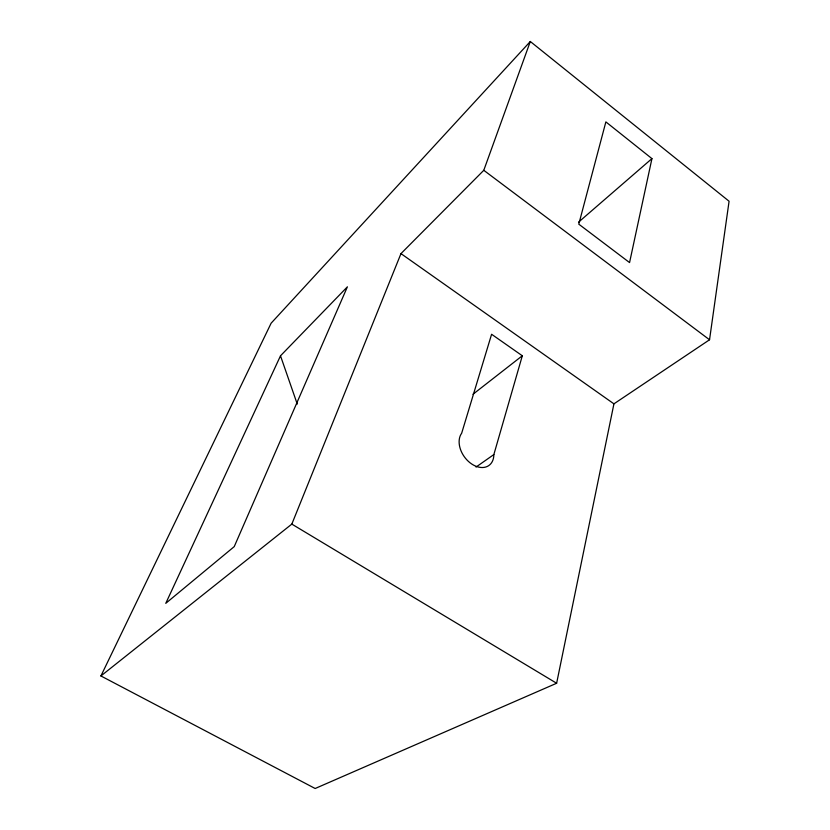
<?xml version="1.0" encoding="UTF-8"?>
<svg xmlns="http://www.w3.org/2000/svg" width="830" height="830" viewBox="0 0 830 830"><rect width="100%" height="100%" fill="white"/><g stroke="black" fill="none" stroke-linecap="round" stroke-linejoin="round"><path stroke-width="1.25" d="M709.536 339.771L729.082 201.244L530.308 41.5L271.13 323.192L100.918 675.962L315.161 788.5L556.629 683.256L613.93 403.847L709.536 339.771L483.786 170.306L530.308 41.5M651.934 158.613L629.565 262.571L578.79 224.162L605.869 121.896L651.934 158.613L578.562 222.139M493.85 454.57L522.309 355.769L491.599 334.272L461.656 433.25A21.31 14.888 54.1 0 0 471.772 464.043A21.31 14.888 54.1 0 0 493.85 454.57L476.047 467.051M100.918 675.962L291.828 524.104L400.973 253.617L483.786 170.306M280.499 355.811L165.772 603.337L234.236 546.617L347.397 286.827L280.499 355.811L297.264 404.086M472.976 394.26L522.309 355.769M291.828 524.104L556.629 683.256M400.973 253.617L613.93 403.847"/></g></svg>
